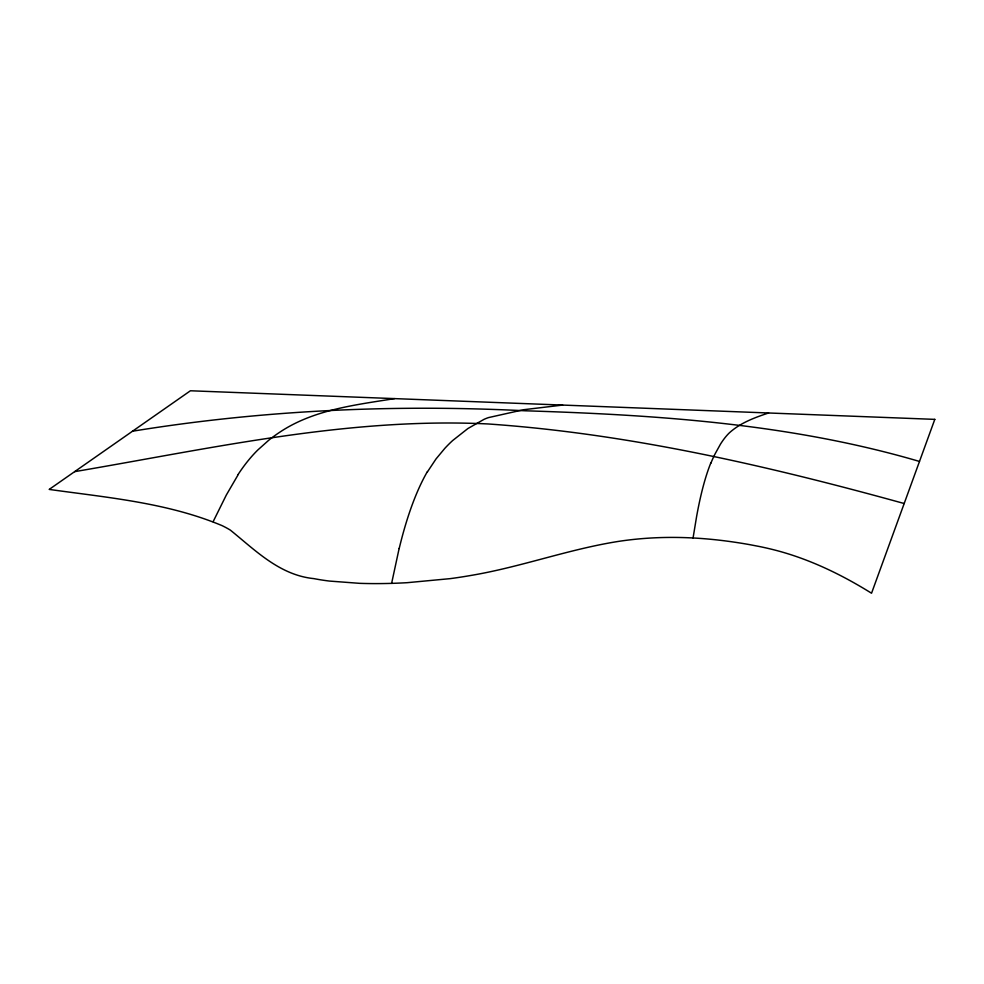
<?xml version="1.0" encoding="UTF-8"?>
<svg xmlns="http://www.w3.org/2000/svg" width="984" height="984" viewBox="0 0 984 984"><rect width="100%" height="100%" fill="white"/><g stroke="black" fill="none" stroke-linecap="round" stroke-linejoin="round"><path stroke-width="1.48" d="M693.068 537.965L696.586 516.637A334.4 68.056 86.8 0 1 710.743 463.12M391.62 583.364L399.147 548.432M710.78 463.39L711.875 460.77A438.114 89.138 86.8 0 1 715.245 453.587L720.472 444.153A452.234 91.979 86.8 0 1 729.39 432.825C740.386 422.849 754.703 417.585 768.59 412.985M213.11 521.717L226.308 495.05L238.226 474.571M427.462 471.828L436.035 458.925L444.891 448.286A600.621 184.918 88.7 0 1 452.652 440.549L467.904 428.532L484.079 419.319A466.022 143.48 88.7 0 1 488.494 417.597L523.697 409.713L562.614 405.076M74.649 471.643C211.228 448.458 348.668 417.105 488.039 423.956C629.243 433.71 768.074 465.924 904.185 503.525M132.532 431.213C262.199 410.119 393.981 404.227 525.112 410.783C657.755 414.941 791.48 423.833 919.486 461.447M394.522 398.618C354.904 405.014 312.838 409.713 278.792 432.862A419.516 190.552 -88.2 0 0 268.927 440.069L257.857 449.946A249.961 113.615 -88.2 0 0 238.165 474.386M399.184 548.531A316.147 97.33 88.7 0 1 427.413 471.557M934.8 419.368L871.541 593.229C841.037 574.238 808.233 558.42 773.276 549.662A317.598 88.609 -6.7 0 0 759.599 546.551L749.87 544.681A351.472 98.056 -6.7 0 0 734.458 542.172C703.24 537.547 671.482 536.022 640.006 538.814A97.318 27.146 -6.7 0 0 618.801 541.348C568.826 549.146 521.089 566.981 471.238 575.394A149.064 41.586 -6.7 0 1 450.18 578.641L407.179 582.688A175.804 49.04 -6.7 0 1 359.48 583.327L329.419 581.064A159.273 44.44 -6.7 0 1 313.859 578.617C279.64 575.16 255.483 550.425 230.367 530.13A286.799 80.011 -6.7 0 0 222.077 525.628C167.403 502.689 107.379 497.56 49.2 489.417L190.429 390.771L934.8 419.368"/></g></svg>
